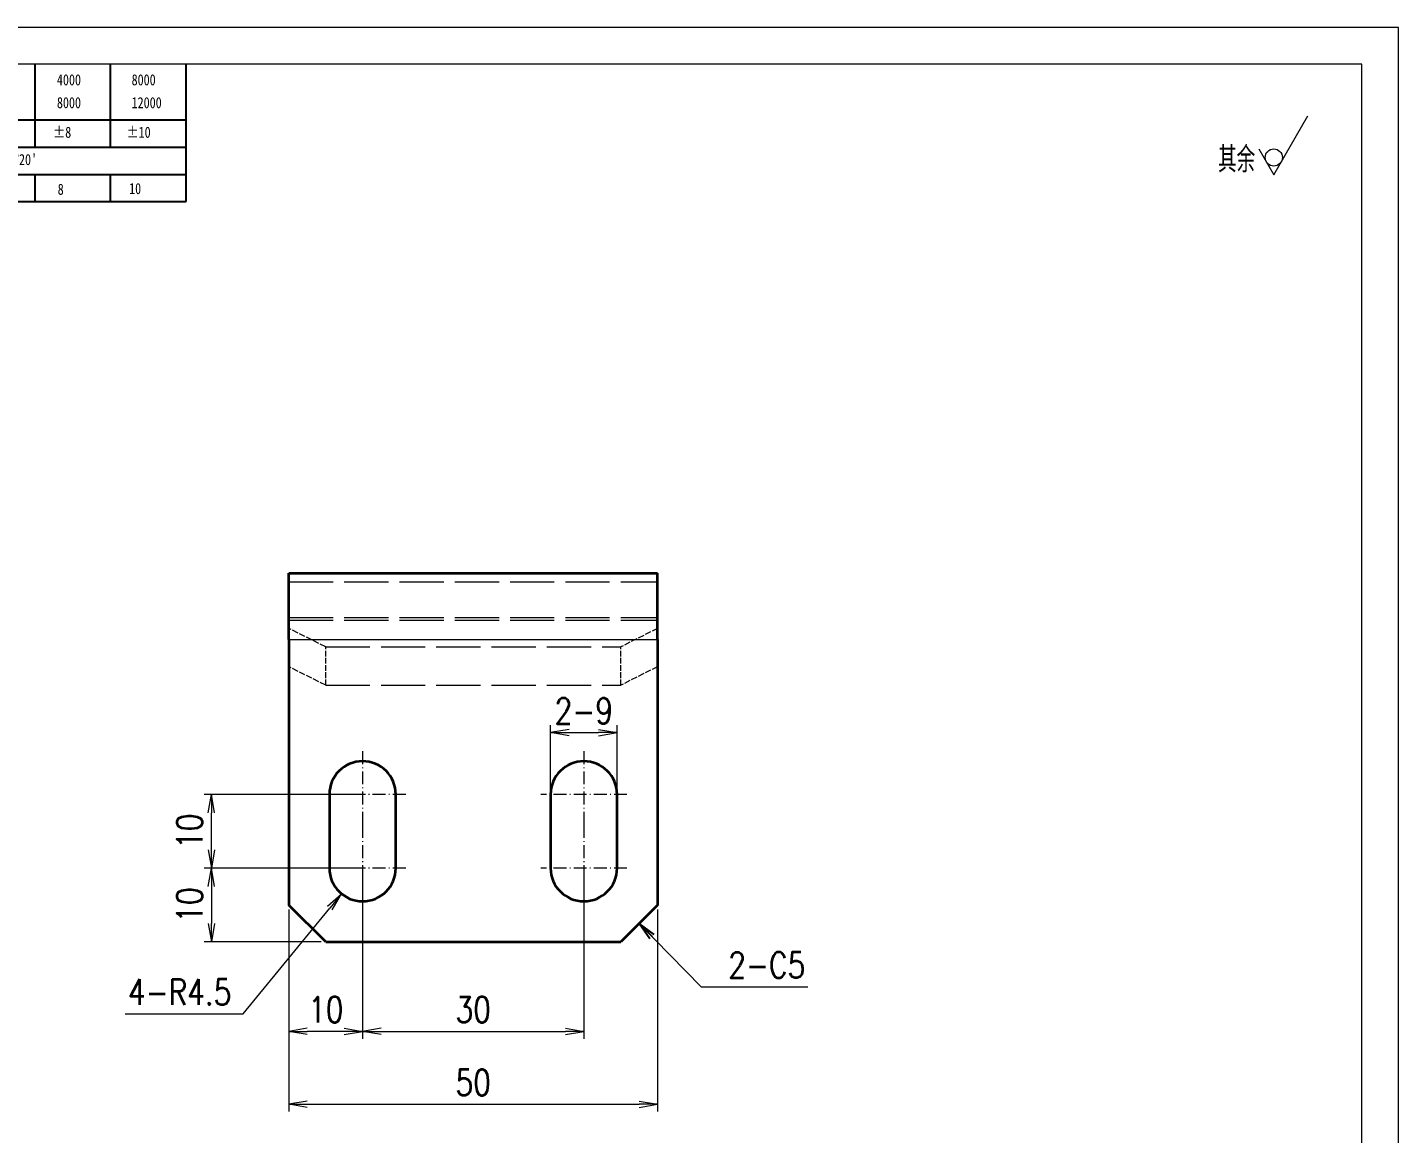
# Model space of a CAD drawing. Header units: millimetres. Extents: x 1333 to 38145, y -42879 to -3789.
# Drawn here: x 21084.2 to 21270.1, y -4288.7 to -4138.8 of the extents above; entities that cross this region are included whole.
import ezdxf

# ---------------------------------------------------------------- set-up
doc = ezdxf.new("R2010")
doc.units = ezdxf.units.MM
doc.header["$LTSCALE"] = 0.5
for name, pattern in [('AM_ISO02W050x2', [3.75, 3, -0.75]), ('AM_ISO08W050x2', [9, 6, -0.75, 1.5, -0.75]), ('DASHDOT', [18.5, 12, -3, 0.5, -3]), ('DASHED', [15, 12, -3]), ('DOT2', [0.125, 0, -0.125])]:
    doc.linetypes.add(name, pattern=pattern)
for name, color, linetype, lineweight in [('中心线', 2, 'AM_ISO08W050x2', 18), ('图框', 7, 'Continuous', 18), ('标注线', 3, 'Continuous', 18), ('粗实线', 7, 'Continuous', 35), ('虚线', 1, 'AM_ISO02W050x2', 18)]:
    doc.layers.add(name, color=color, linetype=linetype, lineweight=lineweight)
doc.layers.add('图\\M+19E79\\M+195B6\\M+18E9A', color=7, linetype='Continuous')
doc.layers.add('打印-禁用', color=7, linetype='Continuous', lineweight=15, plot=False)
doc.styles.add('DIM', font='romans.shx', dxfattribs={"width": 0.8, "bigfont": 'bigfont.shx'})
doc.styles.add('国标', font='simfang.ttf', dxfattribs={"width": 0.8})
doc.styles.add('机械长仿宋', font='gbenor.shx', dxfattribs={"height": 1, "bigfont": 'gbcbig.shx'})
doc.dimstyles.new('DEH 1-1', dxfattribs={"dimtxt": 3.5, "dimasz": 2.5, "dimexe": 1, "dimexo": 0.625, "dimgap": 1.2, "dimtad": 1, "dimtoh": 1, "dimdsep": 46, "dimtxsty": 'DIM', "dimblk": 'OPEN', "dimcen": 0, "dimclrd": 8, "dimclre": 8, "dimclrt": 2, "dimazin": 2, "dimtfac": 0.5, "dimtmove": 0, "dimatfit": 3, "dimldrblk": 'OPEN', "dimfxl": 0, "dimtolj": 2, "dimlwd": 18, "dimlwe": 18, "dimarcsym": 0})
doc.dimstyles.new('DEH 1-1$0', dxfattribs={"dimtxt": 3.5, "dimasz": 2.5, "dimexe": 1, "dimexo": 0.625, "dimgap": 1.2, "dimtad": 1, "dimzin": 9, "dimdsep": 46, "dimtxsty": 'DIM', "dimblk": 'OPEN', "dimcen": 0, "dimclrd": 8, "dimclre": 8, "dimclrt": 2, "dimazin": 2, "dimtfac": 0.5, "dimtmove": 0, "dimatfit": 3, "dimldrblk": 'OPEN', "dimfxl": 0, "dimtolj": 2, "dimlwd": 18, "dimlwe": 18, "dimarcsym": 0})
doc.dimstyles.new('DEH 1-1$4', dxfattribs={"dimtxt": 3.5, "dimasz": 2.5, "dimexe": 1, "dimexo": 0.625, "dimgap": 1.2, "dimtad": 1, "dimtoh": 1, "dimdsep": 46, "dimtxsty": 'DIM', "dimblk": 'OPEN', "dimcen": 0, "dimclrd": 8, "dimclre": 8, "dimclrt": 2, "dimazin": 2, "dimtfac": 0.5, "dimtofl": 0, "dimtmove": 0, "dimatfit": 3, "dimldrblk": 'OPEN', "dimfxl": 0, "dimtolj": 2, "dimlwd": 18, "dimlwe": 18, "dimarcsym": 0})

# ---------------------------------------------------------------- blocks, each defined once
blk = doc.blocks.new('GZDEH零件A3图框V01版')
at = {"layer": '图\\M+19E79\\M+195B6\\M+18E9A', "color": 9}
for p, q in [((3092.64, -1561.98), (3092.64, -1554.46)), ((3102.86, -1561.98), (3102.86, -1554.46)), ((3113.09, -1573.08), (3113.09, -1554.46)), ((2996.09, -1561.98), (3113.09, -1561.98)), ((3092.64, -1565.68), (3092.64, -1561.98)), ((3102.86, -1565.68), (3102.86, -1561.98)), ((2996.09, -1565.68), (3113.09, -1565.68)), ((2996.09, -1569.38), (3113.09, -1569.38)), ((3092.64, -1573.08), (3092.64, -1569.38)), ((3102.86, -1573.08), (3102.86, -1569.38)), ((2990.09, -1573.08), (3113.09, -1573.08))]:
    blk.add_line(p, q, dxfattribs=at)
at = {"layer": '图框', "linetype": 'Continuous'}
for p, q in [((3272.49, -1554.46), (2882.49, -1554.46)), ((3272.49, -1832.96), (3272.49, -1554.46))]:
    blk.add_line(p, q, dxfattribs=at)
at = {"layer": '打印-禁用', "linetype": 'Continuous'}
for p, q in [((3277.49, -1549.46), (2857.49, -1549.46)), ((3277.49, -1846.46), (3277.49, -1549.46))]:
    blk.add_line(p, q, dxfattribs=at)
at = {"layer": '图\\M+19E79\\M+195B6\\M+18E9A', "color": 9, "style": '国标', "width": 0.8}
for s, p in [('4000', (3095.57, -1557.31)), ('8000', (3105.7, -1557.31)), ('8000', (3095.57, -1560.41)), ('12000', (3105.7, -1560.41)), ('±8', (3095.06, -1564.42)), ('±10', (3105.02, -1564.42)), ("±0%%D20'", (3087.38, -1568.12)), ('8', (3095.68, -1572.15)), ('10', (3105.36, -1572.06))]:
    blk.add_text(s, height=1.5, dxfattribs=at).set_placement(p)
blk = doc.blocks.new('DEH A3')
at = {"layer": '图框'}
blk.add_blockref('GZDEH零件A3图框V01版', (-2857.49, 1846.46), dxfattribs=at)
blk = doc.blocks.new('FINISHER_NON')
at = {"layer": '标注线'}
for p, q in [((0, 0), (4.62, 8)), ((-2.02, 3.5), (0, 0))]:
    blk.add_line(p, q, dxfattribs=at)
blk.add_circle((0, 2.33), 1.17, dxfattribs=at)
blk = doc.blocks.new('其余不去材料')
at = {"layer": '标注线'}
blk.add_blockref('FINISHER_NON', (0, 0), dxfattribs=at)
at = {"layer": '标注线', "color": 7, "linetype": 'DOT2', "style": '机械长仿宋'}
blk.add_text('其余', height=3.5, dxfattribs=at).set_placement((-7.56, 0.3))
blk = doc.blocks.new('_Open')
at = {"color": 0, "linetype": 'ByBlock', "lineweight": -2}
for p, q in [((-1, 0.167), (0, 0)), ((-1, -0.167), (0, 0)), ((0, 0), (-1, 0))]:
    blk.add_line(p, q, dxfattribs=at)
blk = doc.blocks.new('*D47')
at = {"layer": 'Defpoints', "color": 0, "transparency": 16777216}
for p in [(21129.63, -4252.75), (21119.63, -4257.75), (21119.63, -4274.88)]:
    blk.add_point(p, dxfattribs=at)
at = {"layer": '标注线', "color": 8, "lineweight": 18, "transparency": 16777216}
for p, q in [((21129.63, -4253.37), (21129.63, -4275.88)), ((21119.63, -4258.37), (21119.63, -4275.88)), ((21127.13, -4274.88), (21122.13, -4274.88))]:
    blk.add_line(p, q, dxfattribs=at)
at = {"layer": '标注线', "color": 8, "lineweight": 18, "transparency": 16777216, "xscale": 2.5, "yscale": 2.5, "zscale": 2.5, "rotation": 180}
blk.add_blockref('_Open', (21119.63, -4274.88), dxfattribs=at)
at = {"layer": '标注线', "color": 8, "lineweight": 18, "transparency": 16777216, "xscale": 2.5, "yscale": 2.5, "zscale": 2.5}
blk.add_blockref('_Open', (21129.63, -4274.88), dxfattribs=at)
at = {"layer": '标注线', "color": 2, "transparency": 16777216, "insert": (21124.63, -4271.93), "char_height": 3.5, "attachment_point": 5, "style": 'DIM'}
blk.add_mtext('\\A2;10', dxfattribs=at)
blk = doc.blocks.new('*D48')
at = {"layer": 'Defpoints', "color": 0, "transparency": 16777216}
for p in [(21129.63, -4252.75), (21159.63, -4252.75), (21159.63, -4274.88)]:
    blk.add_point(p, dxfattribs=at)
at = {"layer": '标注线', "color": 8, "lineweight": 18, "transparency": 16777216}
for p, q in [((21129.63, -4253.37), (21129.63, -4275.88)), ((21159.63, -4253.37), (21159.63, -4275.88)), ((21132.13, -4274.88), (21157.13, -4274.88))]:
    blk.add_line(p, q, dxfattribs=at)
at = {"layer": '标注线', "color": 8, "lineweight": 18, "transparency": 16777216, "xscale": 2.5, "yscale": 2.5, "zscale": 2.5, "rotation": 180}
blk.add_blockref('_Open', (21129.63, -4274.88), dxfattribs=at)
at = {"layer": '标注线', "color": 8, "lineweight": 18, "transparency": 16777216, "xscale": 2.5, "yscale": 2.5, "zscale": 2.5}
blk.add_blockref('_Open', (21159.63, -4274.88), dxfattribs=at)
at = {"layer": '标注线', "color": 2, "transparency": 16777216, "insert": (21144.63, -4271.93), "char_height": 3.5, "attachment_point": 5, "style": 'DIM'}
blk.add_mtext('\\A2;30', dxfattribs=at)
blk = doc.blocks.new('*D49')
at = {"layer": 'Defpoints', "color": 0, "transparency": 16777216}
for p in [(21119.63, -4257.75), (21169.63, -4257.75), (21169.63, -4284.76)]:
    blk.add_point(p, dxfattribs=at)
at = {"layer": '标注线', "color": 8, "lineweight": 18, "transparency": 16777216}
for p, q in [((21119.63, -4258.37), (21119.63, -4285.76)), ((21169.63, -4258.37), (21169.63, -4285.76)), ((21122.13, -4284.76), (21167.13, -4284.76))]:
    blk.add_line(p, q, dxfattribs=at)
at = {"layer": '标注线', "color": 8, "lineweight": 18, "transparency": 16777216, "xscale": 2.5, "yscale": 2.5, "zscale": 2.5, "rotation": 180}
blk.add_blockref('_Open', (21119.63, -4284.76), dxfattribs=at)
at = {"layer": '标注线', "color": 8, "lineweight": 18, "transparency": 16777216, "xscale": 2.5, "yscale": 2.5, "zscale": 2.5}
blk.add_blockref('_Open', (21169.63, -4284.76), dxfattribs=at)
at = {"layer": '标注线', "color": 2, "transparency": 16777216, "insert": (21144.63, -4281.81), "char_height": 3.5, "attachment_point": 5, "style": 'DIM'}
blk.add_mtext('\\A2;50', dxfattribs=at)
blk = doc.blocks.new('*D50')
at = {"layer": 'Defpoints', "color": 0, "transparency": 16777216}
for p in [(21129.63, -4252.75), (21109.13, -4262.75), (21124.63, -4262.75)]:
    blk.add_point(p, dxfattribs=at)
at = {"layer": '标注线', "color": 8, "lineweight": 18, "transparency": 16777216}
for p, q in [((21129, -4252.75), (21108.13, -4252.75)), ((21109.13, -4255.25), (21109.13, -4260.25)), ((21124, -4262.75), (21108.13, -4262.75))]:
    blk.add_line(p, q, dxfattribs=at)
at = {"layer": '标注线', "color": 8, "lineweight": 18, "transparency": 16777216, "xscale": 2.5, "yscale": 2.5, "zscale": 2.5}
for p, rotation in [((21109.13, -4252.75), 90), ((21109.13, -4262.75), 270)]:
    blk.add_blockref('_Open', p, dxfattribs=dict(at, rotation=rotation))
at = {"layer": '标注线', "color": 2, "transparency": 16777216, "insert": (21106.18, -4257.75), "char_height": 3.5, "attachment_point": 5, "rotation": 90, "style": 'DIM'}
blk.add_mtext('\\A2;10', dxfattribs=at)
blk = doc.blocks.new('*D51')
at = {"layer": 'Defpoints', "color": 0, "transparency": 16777216}
for p in [(21109.13, -4242.75), (21129.63, -4242.75), (21129.63, -4252.75)]:
    blk.add_point(p, dxfattribs=at)
at = {"layer": '标注线', "color": 8, "lineweight": 18, "transparency": 16777216}
for p, q in [((21129, -4242.75), (21108.13, -4242.75)), ((21109.13, -4250.25), (21109.13, -4245.25)), ((21129, -4252.75), (21108.13, -4252.75))]:
    blk.add_line(p, q, dxfattribs=at)
at = {"layer": '标注线', "color": 8, "lineweight": 18, "transparency": 16777216, "xscale": 2.5, "yscale": 2.5, "zscale": 2.5}
for p, rotation in [((21109.13, -4242.75), 90), ((21109.13, -4252.75), 270)]:
    blk.add_blockref('_Open', p, dxfattribs=dict(at, rotation=rotation))
at = {"layer": '标注线', "color": 2, "transparency": 16777216, "insert": (21106.18, -4247.75), "char_height": 3.5, "attachment_point": 5, "rotation": 90, "style": 'DIM'}
blk.add_mtext('\\A2;10', dxfattribs=at)
blk = doc.blocks.new('*D52')
at = {"layer": 'Defpoints', "color": 0, "transparency": 16777216}
for p in [(21164.13, -4234.38), (21155.13, -4242.75), (21164.13, -4242.75)]:
    blk.add_point(p, dxfattribs=at)
at = {"layer": '标注线', "color": 8, "lineweight": 18, "transparency": 16777216}
for p, q in [((21155.13, -4242.12), (21155.13, -4233.38)), ((21157.63, -4234.38), (21161.63, -4234.38)), ((21164.13, -4242.12), (21164.13, -4233.38))]:
    blk.add_line(p, q, dxfattribs=at)
at = {"layer": '标注线', "color": 8, "lineweight": 18, "transparency": 16777216, "xscale": 2.5, "yscale": 2.5, "zscale": 2.5, "rotation": 180}
blk.add_blockref('_Open', (21155.13, -4234.38), dxfattribs=at)
at = {"layer": '标注线', "color": 8, "lineweight": 18, "transparency": 16777216, "xscale": 2.5, "yscale": 2.5, "zscale": 2.5}
blk.add_blockref('_Open', (21164.13, -4234.38), dxfattribs=at)
at = {"layer": '标注线', "color": 2, "transparency": 16777216, "insert": (21159.63, -4231.43), "char_height": 3.5, "attachment_point": 5, "style": 'DIM'}
blk.add_mtext('\\A2;2-9', dxfattribs=at)
blk = doc.blocks.new('*D53')
at = {"layer": 'Defpoints', "color": 0, "transparency": 16777216}
for p in [(21129.63, -4252.75), (21126.77, -4256.22)]:
    blk.add_point(p, dxfattribs=at)
at = {"layer": '标注线', "color": 8, "lineweight": 18, "transparency": 16777216}
for p, q in [((21113.42, -4272.49), (21125.18, -4258.16)), ((21097.42, -4272.49), (21113.42, -4272.49))]:
    blk.add_line(p, q, dxfattribs=at)
at = {"layer": '标注线', "color": 8, "lineweight": 18, "transparency": 16777216, "xscale": 2.5, "yscale": 2.5, "zscale": 2.5, "rotation": 50.61477008965069}
blk.add_blockref('_Open', (21126.77, -4256.22), dxfattribs=at)
at = {"layer": '标注线', "color": 2, "transparency": 16777216, "insert": (21104.82, -4269.54), "char_height": 3.5, "attachment_point": 5, "style": 'DIM'}
blk.add_mtext('\\A2;4-R4.5', dxfattribs=at)

msp = doc.modelspace()

# ---------------------------------------------------------------- linework, layer by layer
at = {"color": 7, "lineweight": 13}
msp.add_line((21119.626, -4221.747), (21169.626, -4221.747), dxfattribs=at)
at = {"layer": '中心线', "linetype": 'DASHDOT', "lineweight": 13, "ltscale": 0.2925}
for p, q in [((21129.626, -4236.897), (21129.626, -4248.597)), ((21159.626, -4236.897), (21159.626, -4248.597)), ((21135.476, -4242.747), (21123.776, -4242.747)), ((21165.476, -4242.747), (21153.776, -4242.747)), ((21129.626, -4246.897), (21129.626, -4258.597)), ((21159.626, -4246.897), (21159.626, -4258.597)), ((21135.476, -4252.747), (21123.776, -4252.747)), ((21165.476, -4252.747), (21153.776, -4252.747))]:
    msp.add_line(p, q, dxfattribs=at)
at = {"layer": '粗实线', "lineweight": 35}
for p, q in [((21119.626, -4212.747), (21169.626, -4212.747)), ((21119.626, -4221.747), (21119.626, -4257.747)), ((21169.626, -4221.747), (21169.626, -4257.747)), ((21124.626, -4262.747), (21164.626, -4262.747))]:
    msp.add_line(p, q, dxfattribs=at)
at = {"layer": '粗实线', "lineweight": 35, "ltscale": 0.225}
for p, q in [((21119.626, -4221.747), (21119.626, -4212.747)), ((21169.626, -4221.747), (21169.626, -4212.747))]:
    msp.add_line(p, q, dxfattribs=at)
at = {"layer": '粗实线', "lineweight": 35, "ltscale": 0.25}
for p, q in [((21125.126, -4242.747), (21125.126, -4252.747)), ((21134.126, -4252.747), (21134.126, -4242.747)), ((21155.126, -4242.747), (21155.126, -4252.747)), ((21164.126, -4252.747), (21164.126, -4242.747))]:
    msp.add_line(p, q, dxfattribs=at)
at = {"layer": '粗实线', "lineweight": 35, "ltscale": 0.176777}
for p, q in [((21124.626, -4262.747), (21119.626, -4257.747)), ((21169.626, -4257.747), (21164.626, -4262.747))]:
    msp.add_line(p, q, dxfattribs=at)
at = {"layer": '粗实线', "lineweight": 35}
for centre, start, end in [((21129.626, -4242.747), 0, 180), ((21159.626, -4242.747), 0, 180), ((21129.626, -4252.747), 180, 0), ((21159.626, -4252.747), 180, 0)]:
    msp.add_arc(centre, 4.5, start, end, dxfattribs=at)
at = {"layer": '虚线', "linetype": 'DASHED', "lineweight": 13}
for p, q in [((21119.626, -4213.952), (21169.626, -4213.952)), ((21119.626, -4218.747), (21169.626, -4218.747)), ((21119.626, -4219.148), (21169.626, -4219.148)), ((21119.626, -4221.747), (21169.626, -4221.747)), ((21124.626, -4222.747), (21164.626, -4222.747)), ((21124.626, -4227.943), (21164.626, -4227.943))]:
    msp.add_line(p, q, dxfattribs=at)
at = {"layer": '虚线', "linetype": 'DASHED', "lineweight": 13, "ltscale": 0.139754}
for p, q in [((21124.626, -4222.747), (21119.626, -4220.247)), ((21169.626, -4220.247), (21164.626, -4222.747)), ((21124.626, -4227.943), (21119.626, -4225.443)), ((21169.626, -4225.443), (21164.626, -4227.943))]:
    msp.add_line(p, q, dxfattribs=at)
at = {"layer": '虚线', "linetype": 'DASHED', "lineweight": 13, "ltscale": 0.129904}
for p, q in [((21124.626, -4227.943), (21124.626, -4222.747)), ((21164.626, -4227.943), (21164.626, -4222.747))]:
    msp.add_line(p, q, dxfattribs=at)

# ---------------------------------------------------------------- block references
at = {"layer": '图框'}
msp.add_blockref('DEH A3', (20850.1, -4435.764), dxfattribs=at)
at = {"layer": '标注线'}
msp.add_blockref('其余不去材料', (21253.181, -4158.728), dxfattribs=at)

# ---------------------------------------------------------------- texts
at = {"layer": '标注线', "color": 2, "insert": (21179.215, -4267.633), "char_height": 3.5, "attachment_point": 7, "style": 'DIM'}
msp.add_mtext('\\A2;2-C5', dxfattribs=at)

# ---------------------------------------------------------------- dimensions: what is measured, and where the dimension line sits
at = {"layer": '标注线'}
dim = msp.add_linear_dim(base=(21164.126, -4234.382), p1=(21155.126, -4242.747), p2=(21164.126, -4242.747), text='2-<>', dimstyle='DEH 1-1$0', dxfattribs=at)
dim.commit()
dim.dimension.update_dxf_attribs({"geometry": '*D52', "text_midpoint": (21159.626, -4234.382), "dimtype": 160})
for base, p2, picture, middle in [((21109.126, -4242.747), (21129.626, -4242.747), '*D51', (21106.176, -4247.747)), ((21109.126, -4262.747), (21124.626, -4262.747), '*D50', (21106.176, -4257.747))]:
    dim = msp.add_linear_dim(base=base, p1=(21129.626, -4252.747), p2=p2, angle=90, dimstyle='DEH 1-1$0', dxfattribs=at)
    dim.commit()
    dim.dimension.update_dxf_attribs({"geometry": picture, "text_midpoint": middle})
dim = msp.add_radius_dim(center=(21129.626, -4252.747), mpoint=(21126.77, -4256.225), text='4-<>', dimstyle='DEH 1-1$4', dxfattribs=at)
dim.commit()
dim.dimension.update_dxf_attribs({"geometry": '*D53', "text_midpoint": (21104.817, -4272.489), "dimtype": 164})
for base, p1, p2, picture, middle in [((21119.626, -4274.881), (21129.626, -4252.747), (21119.626, -4257.747), '*D47', (21124.626, -4271.931)), ((21159.626, -4274.881), (21129.626, -4252.747), (21159.626, -4252.747), '*D48', (21144.626, -4271.931)), ((21169.626, -4284.765), (21119.626, -4257.747), (21169.626, -4257.747), '*D49', (21144.626, -4281.815))]:
    dim = msp.add_linear_dim(base=base, p1=p1, p2=p2, dimstyle='DEH 1-1$0', dxfattribs=at)
    dim.commit()
    dim.dimension.update_dxf_attribs({"geometry": picture, "text_midpoint": middle})

# ---------------------------------------------------------------- leaders
at = {"layer": '标注线', "annotation_type": 0, "has_hookline": 1, "hookline_direction": 0, "text_width": 10.8}
msp.add_leader([(21167.126, -4260.247), (21175.515, -4268.833), (21178.015, -4268.833)], dimstyle='DEH 1-1', override={"dimgap": 1.2, "dimtad": 1}, dxfattribs=at)

doc.saveas('drawing.dxf')
